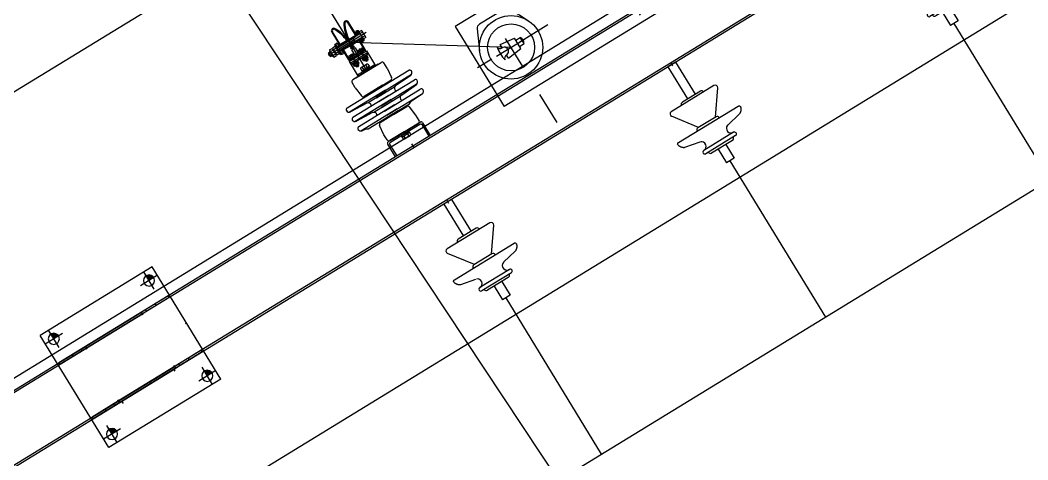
# Model space of a CAD drawing. Header units: millimetres. Extents: x 308437 to 311888, y 6841816 to 6843567.
# Drawn here: x 311662.538 to 311665.606, y 6842029.55 to 6842030.888 of the extents above; entities that cross this region are included whole.
import ezdxf

# ---------------------------------------------------------------- set-up
doc = ezdxf.new("R2010")
doc.units = ezdxf.units.MM
doc.linetypes.add('CENTER', pattern=[2, 1.25, -0.25, 0.25, -0.25])
for name, color, linetype in [('C-ESTRUCTURA', 94, 'Continuous'), ('E-CIERROS', 40, 'Continuous'), ('E-CONDUCTOR', 40, 'Continuous'), ('E-EQUIPOS', 54, 'Continuous'), ('POI', 1, 'Continuous'), ('T-TOPOGRAFIA', 60, 'Continuous')]:
    doc.layers.add(name, color=color, linetype=linetype)
doc.linetypes.add('CERCO', pattern='A,5,["X",Standard,S=1.8,R=0,X=-1.8,Y=-0.9],5', length=10)

# ---------------------------------------------------------------- blocks, each defined once
blk = doc.blocks.new('M22')
for p, q in [((-30.5, 0), (30.5, 0)), ((0, -30.5), (0, 30.5))]:
    blk.add_line(p, q)
at = {"color": 4, "const_width": 17}
blk.add_lwpolyline([(0, 8.4, 0.414214), (-8.4, 0, 0.414214)], format="xyb", dxfattribs=at)
blk.add_circle((0, 0), 16.9)
at = {"flags": 1}
blk.add_attdef('TOLE', (18, -12.7), '', height=5.26, dxfattribs=at)
blk = doc.blocks.new('3D_INFOPOS')
blk.add_point((0, 0))
at = {"layer": 'T-TOPOGRAFIA', "flags": 1}
blk.add_attdef('POS_PEZ', (7.6, -4.3), '', height=5.26, dxfattribs=at)
blk = doc.blocks.new('A$C343F4AB5')
at = {"layer": 'C-ESTRUCTURA'}
for p, q in [((-200, -250), (200, -250)), ((-200, -250), (-200, -650)), ((200, -250), (200, -650)), ((-3850, -350), (100, -350)), ((-3850, -356), (100, -356)), ((-195, -350), (195, -350)), ((-195, -350), (-195, -356)), ((-195, -356), (-100, -356)), ((-115, -350), (-115, -356)), ((3850, -350), (-100, -350)), ((-100, -350), (-100, -360)), ((100, -350), (-100, -350)), ((3850, -356), (-100, -356)), ((-93, -350), (-93, -344)), ((93, -350), (93, -344)), ((100, -350), (100, -360)), ((100, -356), (195, -356)), ((115, -350), (115, -356)), ((195, -350), (195, -356)), ((-3850, -544), (100, -544)), ((-3850, -550), (100, -550)), ((-195, -544), (-195, -550)), ((-195, -544), (-100, -544)), ((-195, -550), (195, -550)), ((-115, -544), (-115, -550)), ((-100, -540), (-100, -550)), ((3850, -544), (-100, -544)), ((3850, -550), (-100, -550)), ((100, -540), (100, -550)), ((100, -544), (195, -544)), ((115, -544), (115, -550)), ((195, -544), (195, -550)), ((-200, -650), (200, -650))]:
    blk.add_line(p, q, dxfattribs=at)
at = {"layer": 'C-ESTRUCTURA', "linetype": 'CENTER', "ltscale": 2}
blk.add_line((-200, -450), (-195, -450), dxfattribs=at)
at = {"layer": 'C-ESTRUCTURA'}
blk.add_point((93, -344), dxfattribs=at)
blk.add_point((93, -344), dxfattribs=at)
blk.add_point((93, -344), dxfattribs=at)
at = {"layer": 'C-ESTRUCTURA', "xscale": -1}
for name, p, rotation in [('M22', (-170, -280), 180), ('M22', (170, -280), 180), ('3D_INFOPOS', (-148.6, -353), 122.7042204869177), ('3D_INFOPOS', (148.6, -353), 122.7042204869177), ('3D_INFOPOS', (-148.6, -547), 122.7042204869177), ('3D_INFOPOS', (148.6, -547), 122.7042204869177), ('M22', (-170, -620), 180), ('M22', (170, -620), 180)]:
    blk.add_blockref(name, p, dxfattribs=dict(at, rotation=rotation))
blk = doc.blocks.new('A$C21090EED')
at = {"layer": 'E-EQUIPOS', "color": 1, "linetype": 'CENTER'}
for p, q in [((96.5, -122.1), (96.5, 414.6)), ((484.5, -122.1), (484.5, 414.6)), ((-291.5, -268.3), (-291.5, 268.3)), ((-160.6, 0), (-411.2, 0)), ((-343.5, 0), (-228.3, 0)), ((44.5, 0), (159.7, 0)), ((615.4, 0), (364.8, 0)), ((432.5, 0), (547.7, 0))]:
    blk.add_line(p, q, dxfattribs=at)
at = {"layer": 'E-EQUIPOS', "color": 1}
for p, q in [((-403.5, 142.5), (-403.5, -142.5)), ((596.5, 142.5), (-403.5, 142.5)), ((596.5, 142.5), (596.5, -142.5)), ((-350.1, 101.8), (-378.8, 41.2)), ((-246.4, 110.4), (-336.6, 110.4)), ((-232.8, 101.8), (-204.2, 41.2)), ((37.9, 101.8), (9.2, 41.2)), ((141.6, 110.4), (51.4, 110.4)), ((155.2, 101.8), (183.8, 41.2)), ((425.9, 101.8), (397.2, 41.2)), ((529.6, 110.4), (439.4, 110.4)), ((543.2, 101.8), (571.8, 41.2)), ((-315.4, 24.5), (-267.6, 18.7)), ((-315.4, 12.8), (-315.4, 24.5)), ((-267.6, -18.7), (-267.6, 18.7)), ((-267.6, 11), (-252, 11)), ((-252, -11), (-252, 11)), ((72.6, 24.5), (120.4, 18.7)), ((72.6, 12.8), (72.6, 24.5)), ((120.4, -18.7), (120.4, 18.7)), ((120.4, 11), (136, 11)), ((136, -11), (136, 11)), ((460.6, 24.5), (508.4, 18.7)), ((460.6, 12.8), (460.6, 24.5)), ((508.4, -18.7), (508.4, 18.7)), ((508.4, 11), (524, 11)), ((524, -11), (524, 11)), ((-315.4, -24.5), (-315.4, -12.8)), ((-315.4, -24.5), (-267.6, -18.7)), ((-267.6, -11), (-252, -11)), ((72.6, -24.5), (72.6, -12.8)), ((72.6, -24.5), (120.4, -18.7)), ((120.4, -11), (136, -11)), ((460.6, -24.5), (460.6, -12.8)), ((460.6, -24.5), (508.4, -18.7)), ((508.4, -11), (524, -11)), ((596.5, -142.5), (-403.5, -142.5))]:
    blk.add_line(p, q, dxfattribs=at)
for centre, radius in [((-291.5, 0), 96.5), ((96.5, 0), 96.5), ((484.5, 0), 96.5), ((-291.5, 0), 71.5), ((96.5, 0), 71.5), ((484.5, 0), 71.5)]:
    blk.add_circle(centre, radius, dxfattribs=at)
for centre, radius, start, end in [((-336.6, 95.4), 15, 90, 154.7119), ((-246.4, 95.4), 15, 25.2881, 90), ((51.4, 95.4), 15, 90, 154.7119), ((141.6, 95.4), 15, 25.2881, 90), ((439.4, 95.4), 15, 90, 154.7119), ((529.6, 95.4), 15, 25.2881, 90), ((-221.6, 0), 108, 167.7034, 192.2966), ((-316.4, 23.4), 10.7, 182.1844, 275.3668), ((-315.4, 0), 12.8, 265.1037, 94.8963), ((-265.5, 0), 17.4, 320.8875, 39.1125), ((166.4, 0), 108, 167.7034, 192.2966), ((71.6, 23.4), 10.7, 182.1844, 275.3668), ((72.6, 0), 12.8, 265.1037, 94.8963), ((122.5, 0), 17.4, 320.8875, 39.1125), ((554.4, 0), 108, 167.7034, 192.2966), ((459.6, 23.4), 10.7, 182.1844, 275.3668), ((460.6, 0), 12.8, 265.1037, 94.8963), ((510.5, 0), 17.4, 320.8875, 39.1125), ((-316.4, -23.4), 10.7, 84.6332, 177.8156), ((71.6, -23.4), 10.7, 84.6332, 177.8156), ((459.6, -23.4), 10.7, 84.6332, 177.8156)]:
    blk.add_arc(centre, radius, start, end, dxfattribs=at)
blk = doc.blocks.new('A$C220F27D2')
at = {"layer": 'E-EQUIPOS'}
for p, q in [((-13.8, 293.2), (-13.8, 342.1)), ((-13.8, 342.1), (13.8, 342.1)), ((13.8, 293.2), (13.8, 342.1)), ((-52.9, 285.7), (52.9, 285.7)), ((-37, 293.2), (37, 293.2)), ((-52.9, 274.1), (52.9, 274.1)), ((-30.2, 205.8), (-82.4, 133.9)), ((-39.2, 213.1), (-39.2, 212.8)), ((-32.2, 205.8), (32.2, 205.8)), ((30.2, 205.8), (82.4, 133.9)), ((39.2, 213.1), (39.2, 212.8)), ((-76.3, 121.8), (76.3, 121.8)), ((-39.2, 121.8), (-39.2, 121.5)), ((-32.2, 114.5), (32.2, 114.5)), ((-13.8, 0), (-13.8, 114.5)), ((13.8, 0), (13.8, 114.5)), ((39.2, 121.8), (39.2, 121.5)), ((-13.8, 0), (13.8, 0)), ((0, -5.1), (0, 4.9))]:
    blk.add_line(p, q, dxfattribs=at)
blk.add_lwpolyline([(111.5, 218.1, -0.414214), (106.5, 213.1), (-106.5, 213.1, -0.414214), (-111.5, 218.1), (-111.4, 218.9), (-111.3, 219.7), (-111.1, 220.4), (-110.9, 221.1), (-110.6, 221.8), (-110.3, 222.6), (-110, 223.3), (-109.6, 224.1), (-109.1, 224.9), (-108.6, 225.8), (-108.1, 226.7), (-107.4, 227.6), (-106.8, 228.5), (-106.1, 229.3), (-105.3, 230.2), (-104.5, 231), (-103.7, 231.8), (-102.8, 232.5), (-101.8, 233.3), (-100.8, 233.9), (-99.7, 234.6), (-98.6, 235.2), (-97.3, 235.8), (-49.3, 245.9), (-48.3, 246.2), (-48.2, 246.3, 0.845424), (-52.9, 274.1)], format="xyb", dxfattribs=at)
blk.add_lwpolyline([(111.5, 218.1), (111.4, 218.9), (111.3, 219.7), (111.1, 220.4), (110.9, 221.1), (110.6, 221.8), (110.3, 222.6), (110, 223.3), (109.6, 224.1), (109.1, 224.9), (108.6, 225.8), (108.1, 226.7), (107.4, 227.6), (106.8, 228.5), (106.1, 229.3), (105.3, 230.2), (104.5, 231), (103.7, 231.8), (102.8, 232.5), (101.8, 233.3), (100.8, 233.9), (99.7, 234.6), (98.6, 235.2), (97.3, 235.8), (49.3, 245.9)], dxfattribs=at)
for centre, radius, start, end in [((-52.9, 279.9), 5.84, 90, 270), ((-37, 285.7), 7.42, 90, 180), ((37, 285.7), 7.42, 0, 90), ((52.9, 279.9), 5.84, 270, 90), ((52.9, 259.8), 14.3, 90, 250.848), ((-32.2, 212.8), 7, 180, 270), ((32.2, 212.8), 7, 270, 0), ((-76.3, 129.4), 7.63, 143.9921, 270), ((76.3, 129.4), 7.63, 270, 36.0079), ((-32.2, 121.5), 7, 180, 270), ((32.2, 121.5), 7, 270, 0)]:
    blk.add_arc(centre, radius, start, end, dxfattribs=at)
blk = doc.blocks.new('Parrón')
at = {"layer": 'E-CIERROS', "linetype": 'CERCO', "ltscale": 0.75}
blk.add_line((25.7524, 18.3613), (33.2524, 18.3613), dxfattribs=at)
at = {"layer": 'E-CONDUCTOR'}
for p, q in [((31.063, 0), (29.533, 42.4032)), ((32.2743, 19.7347), (26.7352, 19.7353))]:
    blk.add_line(p, q, dxfattribs=at)
for points in [[(30.5711, 19.3623), (30.5711, 19.7349)], [(30.9831, 19.0613), (30.5711, 19.3304)], [(30.5711, 18.4192), (30.5711, 17.8613)], [(31.3711, 18.4192), (31.3711, 17.8613)], [(32.1711, 18.4192), (32.1711, 17.8613)]]:
    blk.add_lwpolyline(points, dxfattribs=at)
at = {"layer": 'E-EQUIPOS'}
for p, q in [((30.5411, 19.3854), (30.5411, 19.3368)), ((30.5441, 19.3368), (30.5441, 19.3854)), ((30.5931, 19.3934), (30.5931, 19.3934)), ((30.5981, 19.3854), (30.5981, 19.3368)), ((30.6011, 19.3374), (30.6011, 19.3854)), ((30.5001, 19.3368), (30.4986, 19.3353)), ((30.4986, 19.3353), (30.5066, 19.3353)), ((30.4986, 19.3256), (30.4986, 19.3353)), ((30.5066, 19.3368), (30.5001, 19.3368)), ((30.5001, 19.3368), (30.5001, 19.3241)), ((30.5066, 19.3207), (30.5066, 19.3401)), ((30.5076, 19.3431), (30.5166, 19.3431)), ((30.5076, 19.3371), (30.5166, 19.3371)), ((30.5176, 19.3207), (30.5176, 19.3401)), ((30.5276, 19.3431), (30.5186, 19.3431)), ((30.5276, 19.3371), (30.5186, 19.3371)), ((30.5286, 19.3467), (30.5326, 19.3484)), ((30.5286, 19.3142), (30.5286, 19.3467)), ((30.5286, 19.3207), (30.5286, 19.3401)), ((30.5286, 19.3374), (30.5298, 19.3374)), ((30.6136, 19.3368), (30.5286, 19.3368)), ((30.5872, 19.3353), (30.5286, 19.3353)), ((30.5298, 19.3459), (30.5331, 19.3473)), ((30.5298, 19.3368), (30.5298, 19.3459)), ((30.5331, 19.3473), (30.5326, 19.3484)), ((30.5331, 19.3368), (30.5331, 19.3494)), ((30.5331, 19.3494), (30.5381, 19.3494)), ((30.5331, 19.3368), (30.5331, 19.3473)), ((30.5381, 19.3494), (30.5381, 19.3368)), ((30.5381, 19.3368), (30.5381, 19.3454)), ((30.5381, 19.3454), (30.5411, 19.3454)), ((30.5411, 19.3374), (30.5381, 19.3374)), ((30.5411, 19.3454), (30.5411, 19.3368)), ((30.5411, 19.3374), (30.5441, 19.3374)), ((30.5663, 19.34), (30.5455, 19.34)), ((30.5455, 19.34), (30.5455, 19.3368)), ((30.5663, 19.3369), (30.5455, 19.3369)), ((30.5663, 19.34), (30.5663, 19.3368)), ((30.5675, 19.3374), (30.5705, 19.3374)), ((30.5711, 19.3623), (30.5711, 19.2269)), ((30.5717, 19.3374), (30.5747, 19.3374)), ((30.5759, 19.34), (30.5967, 19.34)), ((30.5759, 19.34), (30.5759, 19.3368)), ((30.5759, 19.3369), (30.5967, 19.3369)), ((30.5872, 19.3368), (30.5872, 19.3241)), ((30.5967, 19.34), (30.5967, 19.3368)), ((30.5981, 19.3374), (30.6011, 19.3374)), ((30.6041, 19.3454), (30.6011, 19.3454)), ((30.6011, 19.3454), (30.6011, 19.3368)), ((30.6011, 19.3374), (30.6041, 19.3374)), ((30.6091, 19.3494), (30.6041, 19.3494)), ((30.6041, 19.3494), (30.6041, 19.3368)), ((30.6041, 19.3368), (30.6041, 19.3454)), ((30.6091, 19.3368), (30.6091, 19.3494)), ((30.6091, 19.3473), (30.6096, 19.3484)), ((30.6091, 19.3368), (30.6091, 19.3473)), ((30.6123, 19.3459), (30.6091, 19.3473)), ((30.6136, 19.3467), (30.6096, 19.3484)), ((30.6123, 19.3368), (30.6123, 19.3459)), ((30.6136, 19.3374), (30.6123, 19.3374)), ((30.6136, 19.3142), (30.6136, 19.3467)), ((30.6216, 19.3431), (30.6136, 19.3431)), ((30.6136, 19.3177), (30.6136, 19.3431)), ((30.6216, 19.3371), (30.6136, 19.3371)), ((30.6226, 19.3207), (30.6226, 19.3401)), ((30.6303, 19.3304), (30.4957, 19.3304)), ((30.4986, 19.3256), (30.5066, 19.3256)), ((30.5001, 19.3241), (30.4986, 19.3256)), ((30.5066, 19.3241), (30.5001, 19.3241)), ((30.5076, 19.3237), (30.5166, 19.3237)), ((30.5076, 19.3177), (30.5166, 19.3177)), ((30.5276, 19.3237), (30.5186, 19.3237)), ((30.5276, 19.3177), (30.5186, 19.3177)), ((30.5277, 19.3304), (30.5343, 19.3304)), ((30.5277, 19.3304), (30.5343, 19.3304)), ((30.5872, 19.3256), (30.5286, 19.3256)), ((30.6136, 19.3241), (30.5286, 19.3241)), ((30.5286, 19.3234), (30.5298, 19.3234)), ((30.5286, 19.3142), (30.5326, 19.3124)), ((30.5298, 19.315), (30.5298, 19.3241)), ((30.5298, 19.315), (30.5331, 19.3136)), ((30.5331, 19.3136), (30.5326, 19.3124)), ((30.5331, 19.3114), (30.5331, 19.3241)), ((30.5331, 19.3136), (30.5331, 19.3241)), ((30.5381, 19.3114), (30.5331, 19.3114)), ((30.5381, 19.3241), (30.5381, 19.3114)), ((30.5381, 19.3154), (30.5381, 19.3241)), ((30.5411, 19.3234), (30.5381, 19.3234)), ((30.5411, 19.3154), (30.5381, 19.3154)), ((30.5411, 19.3241), (30.5411, 19.3154)), ((30.5411, 19.3241), (30.5411, 19.2874)), ((30.5411, 19.3234), (30.5441, 19.3234)), ((30.5441, 19.2874), (30.5441, 19.3241)), ((30.5455, 19.3241), (30.5455, 19.3239)), ((30.5663, 19.3239), (30.5455, 19.3239)), ((30.5455, 19.3239), (30.5455, 19.3209)), ((30.5663, 19.3209), (30.5455, 19.3209)), ((30.5776, 19.3079), (30.5646, 19.3079)), ((30.5646, 19.3079), (30.5646, 19.2904)), ((30.5662, 19.3114), (30.5692, 19.3114)), ((30.5663, 19.3241), (30.5663, 19.3239)), ((30.5663, 19.3239), (30.5663, 19.3209)), ((30.5675, 19.3234), (30.5705, 19.3234)), ((30.5711, 19.3147), (30.5711, 19.2886)), ((30.5717, 19.3234), (30.5747, 19.3234)), ((30.573, 19.3114), (30.576, 19.3114)), ((30.5759, 19.3241), (30.5759, 19.3239)), ((30.5759, 19.3239), (30.5967, 19.3239)), ((30.5759, 19.3239), (30.5759, 19.3209)), ((30.5759, 19.3209), (30.5967, 19.3209)), ((30.5776, 19.3079), (30.5776, 19.2904)), ((30.5967, 19.3241), (30.5967, 19.3239)), ((30.5967, 19.3239), (30.5967, 19.3209)), ((30.5981, 19.3241), (30.5981, 19.2874)), ((30.5981, 19.3234), (30.6011, 19.3234)), ((30.6011, 19.3241), (30.6011, 19.3154)), ((30.6011, 19.2874), (30.6011, 19.3234)), ((30.6011, 19.3234), (30.6041, 19.3234)), ((30.6011, 19.3154), (30.6041, 19.3154)), ((30.6041, 19.3154), (30.6041, 19.3241)), ((30.6041, 19.3241), (30.6041, 19.3114)), ((30.6041, 19.3114), (30.6091, 19.3114)), ((30.6091, 19.3114), (30.6091, 19.3241)), ((30.6091, 19.3136), (30.6091, 19.3241)), ((30.6123, 19.315), (30.6091, 19.3136)), ((30.6091, 19.3136), (30.6096, 19.3124)), ((30.6136, 19.3142), (30.6096, 19.3124)), ((30.6123, 19.315), (30.6123, 19.3241)), ((30.6136, 19.3234), (30.6123, 19.3234)), ((30.6216, 19.3237), (30.6136, 19.3237)), ((30.6216, 19.3177), (30.6136, 19.3177)), ((30.5401, 19.2824), (30.5401, 19.2287)), ((30.5401, 19.2824), (30.6021, 19.2824)), ((30.5401, 19.2764), (30.6021, 19.2764)), ((30.5401, 19.2714), (30.6021, 19.2714)), ((30.5961, 19.2904), (30.5461, 19.2904)), ((30.5961, 19.2904), (30.5461, 19.2904)), ((30.5461, 19.2904), (30.5461, 19.2854)), ((30.5961, 19.2854), (30.5461, 19.2854)), ((30.5461, 19.2824), (30.5961, 19.2824)), ((30.5466, 19.2714), (30.5466, 19.2689)), ((30.5471, 19.2954), (30.5471, 19.2904)), ((30.5471, 19.2904), (30.5636, 19.2904)), ((30.5491, 19.2963), (30.5615, 19.2963)), ((30.5514, 19.2714), (30.55, 19.2689)), ((30.5502, 19.2854), (30.5502, 19.2824)), ((30.5509, 19.2904), (30.5594, 19.2904)), ((30.5512, 19.2954), (30.5512, 19.2904)), ((30.5529, 19.2714), (30.5514, 19.2689)), ((30.5553, 19.2993), (30.5553, 19.2531)), ((30.5595, 19.2954), (30.5595, 19.2904)), ((30.5605, 19.2854), (30.5605, 19.2824)), ((30.5631, 19.2714), (30.5631, 19.2689)), ((30.5636, 19.2954), (30.5636, 19.2904)), ((30.5786, 19.2954), (30.5786, 19.2904)), ((30.5786, 19.2904), (30.5951, 19.2904)), ((30.5791, 19.2714), (30.5791, 19.2689)), ((30.5806, 19.2963), (30.593, 19.2963)), ((30.5817, 19.2854), (30.5817, 19.2824)), ((30.5824, 19.2904), (30.5909, 19.2904)), ((30.5827, 19.2954), (30.5827, 19.2904)), ((30.5868, 19.2993), (30.5868, 19.2531)), ((30.5893, 19.2714), (30.5908, 19.2689)), ((30.5908, 19.2714), (30.5922, 19.2689)), ((30.591, 19.2954), (30.591, 19.2904)), ((30.592, 19.2854), (30.592, 19.2824)), ((30.5951, 19.2954), (30.5951, 19.2904)), ((30.5956, 19.2714), (30.5956, 19.2689)), ((30.5961, 19.2904), (30.5961, 19.2854)), ((30.6021, 19.2824), (30.6021, 19.2287)), ((30.5466, 19.2689), (30.5631, 19.2689)), ((30.5466, 19.2615), (30.5466, 19.2689)), ((30.5631, 19.2664), (30.5466, 19.2664)), ((30.5466, 19.2664), (30.5631, 19.2664)), ((30.561, 19.2605), (30.5486, 19.2605)), ((30.5501, 19.2605), (30.5501, 19.2578)), ((30.5501, 19.2605), (30.5501, 19.2578)), ((30.5501, 19.2578), (30.5596, 19.2578)), ((30.5501, 19.2578), (30.5516, 19.2563)), ((30.5507, 19.2615), (30.5507, 19.2664)), ((30.5593, 19.2664), (30.5508, 19.2664)), ((30.5516, 19.2605), (30.5516, 19.2563)), ((30.5516, 19.2563), (30.5581, 19.2563)), ((30.558, 19.2456), (30.558, 19.2378)), ((30.5581, 19.2605), (30.5581, 19.2563)), ((30.5581, 19.2563), (30.5596, 19.2578)), ((30.559, 19.2615), (30.559, 19.2664)), ((30.5596, 19.2605), (30.5596, 19.2578)), ((30.5596, 19.2605), (30.5596, 19.2578)), ((30.5612, 19.2471), (30.5809, 19.2471)), ((30.5631, 19.2615), (30.5631, 19.2689)), ((30.5646, 19.2456), (30.5646, 19.2378)), ((30.5776, 19.2456), (30.5776, 19.2378)), ((30.5956, 19.2689), (30.5791, 19.2689)), ((30.5791, 19.2615), (30.5791, 19.2689)), ((30.5791, 19.2664), (30.5956, 19.2664)), ((30.5956, 19.2664), (30.5791, 19.2664)), ((30.5811, 19.2605), (30.5935, 19.2605)), ((30.5826, 19.2605), (30.5826, 19.2578)), ((30.5826, 19.2605), (30.5826, 19.2578)), ((30.5921, 19.2578), (30.5826, 19.2578)), ((30.5841, 19.2563), (30.5826, 19.2578)), ((30.5829, 19.2664), (30.5914, 19.2664)), ((30.5832, 19.2615), (30.5832, 19.2664)), ((30.5841, 19.2605), (30.5841, 19.2563)), ((30.5906, 19.2563), (30.5841, 19.2563)), ((30.5842, 19.2456), (30.5842, 19.2378)), ((30.5906, 19.2605), (30.5906, 19.2563)), ((30.5921, 19.2578), (30.5906, 19.2563)), ((30.5915, 19.2615), (30.5915, 19.2664)), ((30.5921, 19.2605), (30.5921, 19.2578)), ((30.5921, 19.2605), (30.5921, 19.2578)), ((30.5956, 19.2615), (30.5956, 19.2689)), ((30.5141, 19.2037), (30.5141, 19.2227)), ((30.5892, 19.2287), (30.5201, 19.2287)), ((30.5311, 19.2287), (30.5798, 19.2287)), ((30.5311, 19.2287), (30.5798, 19.2287)), ((30.5401, 19.2337), (30.6021, 19.2337)), ((30.5401, 19.2287), (30.6021, 19.2287)), ((30.553, 19.2287), (30.6221, 19.2287)), ((30.558, 19.2378), (30.5842, 19.2378)), ((30.558, 19.2378), (30.558, 19.2337)), ((30.6111, 19.2287), (30.5623, 19.2287)), ((30.6111, 19.2287), (30.5623, 19.2287)), ((30.564, 19.2378), (30.5775, 19.2378)), ((30.5742, 19.2378), (30.5765, 19.2337)), ((30.5765, 19.2378), (30.5788, 19.2337)), ((30.5842, 19.2378), (30.5842, 19.2337)), ((30.6281, 19.2037), (30.6281, 19.2227)), ((30.5141, 19.2037), (30.5176, 19.1726)), ((30.6281, 19.2037), (30.6246, 19.1726)), ((30.5892, 19.1496), (30.4604, 19.1496)), ((30.5892, 19.1642), (30.4611, 19.1642)), ((30.5198, 19.1453), (30.4639, 19.1486)), ((30.5892, 19.1672), (30.5235, 19.1672)), ((30.5286, 19.1642), (30.5286, 19.1672)), ((30.553, 19.1672), (30.6186, 19.1672)), ((30.553, 19.1642), (30.6811, 19.1642)), ((30.553, 19.1496), (30.6818, 19.1496)), ((30.6136, 19.1642), (30.6136, 19.1672)), ((30.6224, 19.1453), (30.6783, 19.1486)), ((30.5892, 19.1307), (30.4611, 19.1307)), ((30.5892, 19.1442), (30.5233, 19.1442)), ((30.553, 19.1442), (30.6189, 19.1442)), ((30.553, 19.1307), (30.6811, 19.1307)), ((30.5892, 19.1161), (30.4604, 19.1161)), ((30.5892, 19.0972), (30.4611, 19.0972)), ((30.5198, 19.1118), (30.4639, 19.1151)), ((30.5892, 19.1107), (30.5233, 19.1107)), ((30.553, 19.1161), (30.6818, 19.1161)), ((30.553, 19.1107), (30.6189, 19.1107)), ((30.553, 19.0972), (30.6811, 19.0972)), ((30.6224, 19.1118), (30.6783, 19.1151)), ((30.5892, 19.0826), (30.4604, 19.0826)), ((30.4737, 19.0803), (30.4639, 19.0816)), ((30.4774, 19.0791), (30.4737, 19.0803)), ((30.4825, 19.0762), (30.4774, 19.0791)), ((30.5711, 19.0762), (30.4825, 19.0762)), ((30.5141, 19.0367), (30.5175, 19.0679)), ((30.5711, 19.0732), (30.5235, 19.0732)), ((30.5892, 19.0762), (30.5248, 19.0762)), ((30.5286, 19.0732), (30.5286, 19.0762)), ((30.553, 19.0826), (30.6818, 19.0826)), ((30.553, 19.0762), (30.6174, 19.0762)), ((30.5711, 19.0762), (30.6297, 19.0762)), ((30.5711, 19.0732), (30.6187, 19.0732)), ((30.6136, 19.0732), (30.6136, 19.0762)), ((30.6281, 19.0367), (30.6247, 19.0679)), ((30.6297, 19.0762), (30.6348, 19.0791)), ((30.6348, 19.0791), (30.6385, 19.0803)), ((30.6385, 19.0803), (30.6783, 19.0816)), ((30.5141, 19.0177), (30.5141, 19.0367)), ((30.6281, 19.0177), (30.6281, 19.0367)), ((30.5086, 19.0062), (30.5086, 18.9612)), ((30.6286, 19.0112), (30.5136, 19.0112)), ((30.5136, 19.0012), (30.5136, 18.9612)), ((30.6236, 19.0062), (30.5186, 19.0062)), ((30.5711, 19.0117), (30.5201, 19.0117)), ((30.5211, 19.0112), (30.6211, 19.0112)), ((30.5711, 19.0112), (30.5211, 19.0112)), ((30.5711, 19.0112), (30.5211, 19.0112)), ((30.5311, 19.0112), (30.5812, 19.0112)), ((30.5311, 19.0112), (30.5812, 19.0112)), ((30.558, 19.0022), (30.558, 19.0062)), ((30.558, 19.0022), (30.5842, 19.0022)), ((30.558, 18.9944), (30.558, 19.0022)), ((30.6111, 19.0112), (30.561, 19.0112)), ((30.6111, 19.0112), (30.561, 19.0112)), ((30.564, 19.0022), (30.5775, 19.0022)), ((30.5646, 18.9944), (30.5646, 19.0022)), ((30.5711, 19.0117), (30.6221, 19.0117)), ((30.5711, 19.0112), (30.6211, 19.0112)), ((30.5711, 19.0112), (30.6211, 19.0112)), ((30.5742, 19.0022), (30.5765, 19.0062)), ((30.5765, 19.0022), (30.5788, 19.0062)), ((30.5776, 18.9944), (30.5776, 19.0022)), ((30.5842, 19.0022), (30.5842, 19.0062)), ((30.5842, 18.9944), (30.5842, 19.0022)), ((30.6361, 18.9952), (30.6261, 18.9952)), ((30.6336, 19.0022), (30.6285, 19.0022)), ((30.6286, 19.0012), (30.6286, 18.9612)), ((30.6336, 19.0062), (30.6336, 18.9612)), ((30.5612, 18.9929), (30.5809, 18.9929)), ((30.5711, 18.9691), (30.5711, 18.9534)), ((30.6336, 18.9882), (30.6286, 18.9882)), ((30.5136, 18.9612), (30.5086, 18.9612)), ((30.579, 18.9612), (30.5632, 18.9612)), ((30.6336, 18.9612), (30.6286, 18.9612))]:
    blk.add_line(p, q, dxfattribs=at)
at = {"layer": 'E-EQUIPOS', "linetype": 'Continuous'}
blk.add_lwpolyline([(32.2711, 17.8613), (32.2711, 15.8613), (30.4711, 15.8613), (30.4711, 17.8613)], close=True, dxfattribs=at)
at = {"layer": 'E-EQUIPOS'}
for centre, radius, start, end in [((30.5491, 19.3854), 0.008, 46.2044, 180.0001), ((30.5491, 19.3854), 0.005, 50.6765, 180.0001), ((30.4477, 19.3304), 0.12, 3.0334, 29.3779), ((30.4477, 19.3304), 0.123, 2.9594, 29.6106), ((30.6945, 19.3304), 0.123, 150.3896, 177.0408), ((30.6945, 19.3304), 0.12, 150.6223, 176.9668), ((30.5931, 19.3854), 0.008, 0.0001, 133.7958), ((30.5931, 19.3854), 0.005, 0.0001, 129.3237), ((30.5116, 19.3401), 0.005, 143.1302, 216.87), ((30.5295, 19.3304), 0.0229, 163.0222, 196.978), ((30.5126, 19.3401), 0.005, 323.1302, 36.87), ((30.4946, 19.3304), 0.0229, 343.0222, 16.978), ((30.5226, 19.3401), 0.005, 143.1302, 216.87), ((30.5405, 19.3304), 0.0229, 163.0222, 196.978), ((30.5236, 19.3401), 0.005, 323.1302, 36.87), ((30.5056, 19.3304), 0.0229, 343.0222, 16.978), ((30.6176, 19.3401), 0.005, 323.1302, 36.87), ((30.5996, 19.3304), 0.0229, 343.0222, 16.978), ((30.5116, 19.3207), 0.005, 143.1302, 216.87), ((30.5126, 19.3207), 0.005, 323.1302, 36.87), ((30.5226, 19.3207), 0.005, 143.1302, 216.87), ((30.5236, 19.3207), 0.005, 323.1302, 36.87), ((30.4477, 19.3304), 0.12, 350.8899, 356.9668), ((30.4477, 19.3304), 0.123, 351.1139, 357.0408), ((30.6945, 19.3304), 0.123, 182.9594, 188.8862), ((30.6945, 19.3304), 0.12, 183.0334, 189.1103), ((30.6176, 19.3207), 0.005, 323.1302, 36.87), ((30.5461, 19.2874), 0.005, 180.0001, 270.0001), ((30.5461, 19.2874), 0.002, 180.0001, 270.0001), ((30.5492, 19.2936), 0.00272, 40.6919, 139.3083), ((30.5553, 19.2869), 0.00945, 64.1538, 115.8464), ((30.5615, 19.2936), 0.00272, 40.6919, 139.3083), ((30.5807, 19.2936), 0.00272, 40.6919, 139.3083), ((30.5868, 19.2869), 0.00945, 64.1538, 115.8464), ((30.593, 19.2936), 0.00272, 40.6919, 139.3083), ((30.5961, 19.2874), 0.005, 270.0001, 0.0001), ((30.5961, 19.2874), 0.002, 270.0001, 0.0001), ((30.5487, 19.2633), 0.00272, 220.6919, 319.3083), ((30.5548, 19.27), 0.00945, 244.1538, 295.8464), ((30.5613, 19.2428), 0.00431, 40.6919, 139.3083), ((30.561, 19.2633), 0.00272, 220.6919, 319.3083), ((30.5711, 19.2321), 0.015, 64.1538, 115.8464), ((30.5809, 19.2428), 0.00431, 40.6919, 139.3083), ((30.5812, 19.2633), 0.00272, 220.6919, 319.3083), ((30.5873, 19.27), 0.00945, 244.1538, 295.8464), ((30.5935, 19.2633), 0.00272, 220.6919, 319.3083), ((30.5201, 19.2227), 0.006, 90.0001, 180.0001), ((30.6221, 19.2227), 0.006, 0.0001, 90.0001), ((30.4611, 19.1582), 0.006, 90.0001, 180.0001), ((30.4651, 19.1585), 0.01, 180.0001, 262.9237), ((30.5235, 19.1732), 0.006, 186.38, 270.0001), ((30.6186, 19.1732), 0.006, 270.0001, 353.6202), ((30.6771, 19.1585), 0.01, 277.0765, 0.0001), ((30.6811, 19.1582), 0.006, 0.0001, 90.0001), ((30.4611, 19.1247), 0.006, 90.0001, 180.0001), ((30.4651, 19.125), 0.01, 180.0001, 262.9237), ((30.5186, 19.1354), 0.01, 5.2655, 82.9237), ((30.5186, 19.1372), 0.01, 319.4585, 354.7347), ((30.6236, 19.1354), 0.01, 97.0765, 174.7347), ((30.6236, 19.1372), 0.01, 185.2655, 220.5417), ((30.6771, 19.125), 0.01, 277.0765, 0.0001), ((30.6811, 19.1247), 0.006, 0.0001, 90.0001), ((30.4611, 19.0912), 0.006, 90.0001, 180.0001), ((30.4651, 19.0915), 0.01, 180.0001, 262.9237), ((30.5186, 19.1019), 0.01, 5.2655, 82.9237), ((30.5186, 19.1037), 0.01, 319.4585, 354.7347), ((30.6236, 19.1019), 0.01, 97.0765, 174.7347), ((30.6236, 19.1037), 0.01, 185.2655, 220.5417), ((30.6771, 19.0915), 0.01, 277.0765, 0.0001), ((30.6811, 19.0912), 0.006, 0.0001, 90.0001), ((30.5235, 19.0672), 0.006, 90.0001, 173.7461), ((30.6187, 19.0672), 0.006, 6.2541, 90.0001), ((30.5136, 19.0062), 0.005, 90.0001, 180.0001), ((30.5186, 19.0012), 0.005, 90.0001, 180.0001), ((30.5201, 19.0177), 0.006, 180.0001, 270.0001), ((30.6221, 19.0177), 0.006, 270.0001, 0.0001), ((30.6236, 19.0012), 0.005, 0.0001, 90.0001), ((30.6286, 19.0062), 0.005, 0.0001, 90.0001), ((30.5613, 18.9972), 0.00431, 220.6919, 319.3083), ((30.5711, 19.0079), 0.015, 244.1538, 295.8464), ((30.5809, 18.9972), 0.00431, 220.6919, 319.3083)]:
    blk.add_arc(centre, radius, start, end, dxfattribs=at)
at = {"xscale": 0.001, "yscale": 0.001, "zscale": 0.001, "rotation": 180}
for p in [(30.5732, 18.7613), (31.3732, 18.7613), (32.1732, 18.7613)]:
    blk.add_blockref('A$C220F27D2', p, dxfattribs=at)
at = {"layer": 'C-ESTRUCTURA', "linetype": 'Continuous', "xscale": 0.001, "yscale": 0.001, "zscale": 0.001, "rotation": 180}
blk.add_blockref('A$C343F4AB5', (29.5024, 18.4113), dxfattribs=at)
at = {"layer": 'E-EQUIPOS', "xscale": 0.001, "yscale": 0.001, "zscale": 0.001}
blk.add_blockref('A$C21090EED', (31.2746, 19.0613), dxfattribs=at)

msp = doc.modelspace()

# ---------------------------------------------------------------- linework, layer by layer
at = {"layer": 'POI'}
msp.add_lwpolyline([(311657.7182, 6842031.1037), (311659.8012, 6842028.1335), (311666.2111, 6842032.063), (311664.1312, 6842035.0273), (311657.7182, 6842031.1037)], close=True, dxfattribs=at)

# ---------------------------------------------------------------- block references
at = {"rotation": 31.45904213535047}
msp.add_blockref('Parrón', (311647.5516, 6841998.3761), dxfattribs=at)

doc.saveas('drawing.dxf')
